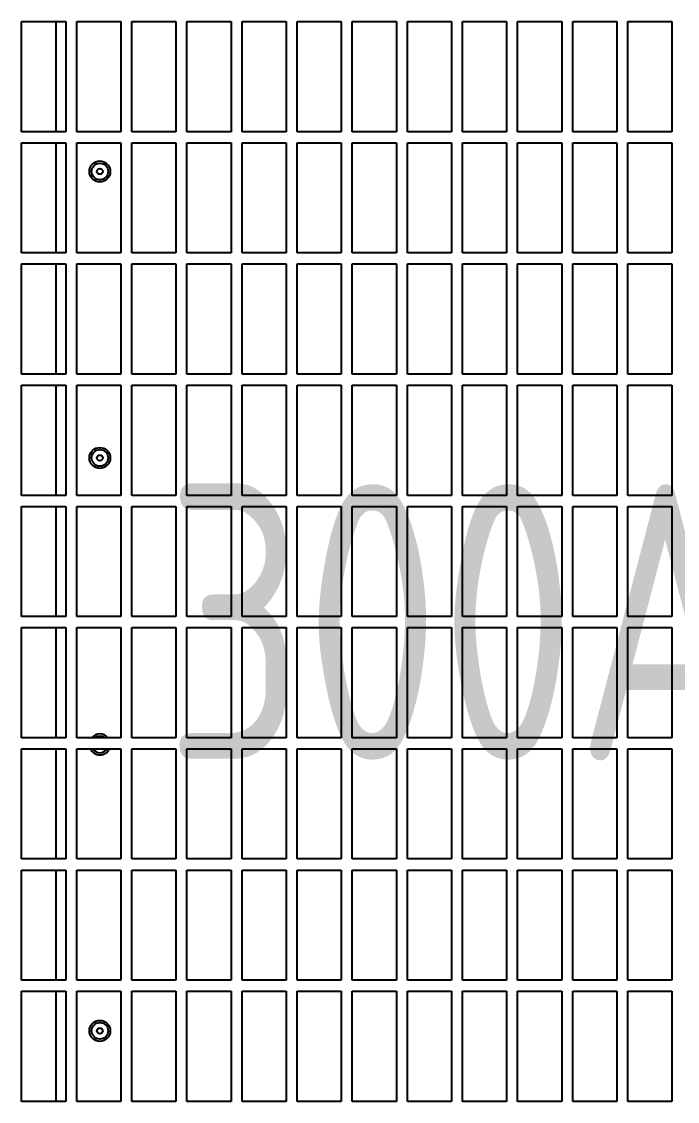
# Model space of a CAD drawing. Extents: x -76427 to 292734, y -42117 to 131250.
# Drawn here: x 12147.5 to 12445, y 1678.9 to 2168.9 of the extents above; entities that cross this region are included whole.
import ezdxf

# ---------------------------------------------------------------- set-up
doc = ezdxf.new("R2010")
doc.units = 0
doc.header["$LTSCALE"] = 10
doc.layers.add('XFM7P10PV$0$U-PCW-TXT', color=252, linetype='Continuous')
doc.layers.add('XFM7Q10PV-200K$0$PV-EQ(200K)', color=22, linetype='Continuous')
doc.styles.add('XFM7P10PV$0$aa-txt', font='isocp.shx', dxfattribs={"bigfont": 'chineset'})

# ---------------------------------------------------------------- blocks, each defined once
blk = doc.blocks.new('XFM7Q10PV-200K$0$PV-主機 - Mega-V57-CUB_L40')
for p, q in [((-490.02, 972.5), (-490.02, 992.5)), ((-490.02, 992.5), (-440.02, 992.5)), ((-440.02, 992.5), (-440.02, 972.5)), ((-435.02, 972.5), (-435.02, 992.5)), ((-435.02, 992.5), (-385.02, 992.5)), ((-385.02, 992.5), (-385.02, 972.5)), ((-380.02, 972.5), (-380.02, 992.5)), ((-380.02, 992.5), (-330.02, 992.5)), ((-330.02, 992.5), (-330.02, 972.5)), ((-325.02, 972.5), (-325.02, 992.5)), ((-325.02, 992.5), (-275.02, 992.5)), ((-275.02, 992.5), (-275.02, 972.5)), ((-270.02, 972.5), (-270.02, 992.5)), ((-270.02, 992.5), (-220.02, 992.5)), ((-220.02, 992.5), (-220.02, 972.5)), ((-215.02, 972.5), (-215.02, 992.5)), ((-215.02, 992.5), (-165.02, 992.5)), ((-165.02, 992.5), (-165.02, 972.5)), ((-160.02, 972.5), (-160.02, 992.5)), ((-160.02, 992.5), (-110.02, 992.5)), ((-110.02, 992.5), (-110.02, 972.5)), ((-105.02, 972.5), (-105.02, 992.5)), ((-105.02, 992.5), (-55.02, 992.5)), ((-55.02, 992.5), (-55.02, 972.5)), ((-50.02, 972.5), (-50.02, 992.5)), ((-50.02, 992.5), (-0.02, 992.5)), ((-0.02, 992.5), (-0.02, 972.5)), ((-440.02, 977), (-490.02, 977)), ((-385.02, 977), (-435.02, 977)), ((-330.02, 977), (-380.02, 977)), ((-275.02, 977), (-325.02, 977)), ((-220.02, 977), (-270.02, 977)), ((-165.02, 977), (-215.02, 977)), ((-110.02, 977), (-160.02, 977)), ((-55.02, 977), (-105.02, 977)), ((-0.02, 977), (-50.02, 977)), ((-440.02, 972.5), (-490.02, 972.5)), ((-385.02, 972.5), (-435.02, 972.5)), ((-330.02, 972.5), (-380.02, 972.5)), ((-275.02, 972.5), (-325.02, 972.5)), ((-220.02, 972.5), (-270.02, 972.5)), ((-165.02, 972.5), (-215.02, 972.5)), ((-110.02, 972.5), (-160.02, 972.5)), ((-55.02, 972.5), (-105.02, 972.5)), ((-0.02, 972.5), (-50.02, 972.5)), ((-490.02, 947.5), (-490.02, 967.5)), ((-490.02, 967.5), (-440.02, 967.5)), ((-440.02, 967.5), (-440.02, 947.5)), ((-435.02, 947.5), (-435.02, 967.5)), ((-435.02, 967.5), (-385.02, 967.5)), ((-385.02, 967.5), (-385.02, 947.5)), ((-380.02, 947.5), (-380.02, 967.5)), ((-380.02, 967.5), (-330.02, 967.5)), ((-330.02, 967.5), (-330.02, 947.5)), ((-325.02, 947.5), (-325.02, 967.5)), ((-325.02, 967.5), (-275.02, 967.5)), ((-275.02, 967.5), (-275.02, 947.5)), ((-270.02, 947.5), (-270.02, 967.5)), ((-270.02, 967.5), (-220.02, 967.5)), ((-220.02, 967.5), (-220.02, 947.5)), ((-215.02, 947.5), (-215.02, 967.5)), ((-215.02, 967.5), (-165.02, 967.5)), ((-165.02, 967.5), (-165.02, 947.5)), ((-160.02, 947.5), (-160.02, 967.5)), ((-160.02, 967.5), (-110.02, 967.5)), ((-110.02, 967.5), (-110.02, 947.5)), ((-105.02, 947.5), (-105.02, 967.5)), ((-105.02, 967.5), (-55.02, 967.5)), ((-55.02, 967.5), (-55.02, 947.5)), ((-50.02, 947.5), (-50.02, 967.5)), ((-50.02, 967.5), (-0.02, 967.5)), ((-0.02, 967.5), (-0.02, 947.5)), ((-440.02, 947.5), (-490.02, 947.5)), ((-385.02, 947.5), (-435.02, 947.5)), ((-330.02, 947.5), (-380.02, 947.5)), ((-275.02, 947.5), (-325.02, 947.5)), ((-220.02, 947.5), (-270.02, 947.5)), ((-165.02, 947.5), (-215.02, 947.5)), ((-110.02, 947.5), (-160.02, 947.5)), ((-55.02, 947.5), (-105.02, 947.5)), ((-0.02, 947.5), (-50.02, 947.5)), ((-490.02, 922.5), (-490.02, 942.5)), ((-490.02, 942.5), (-440.02, 942.5)), ((-440.02, 942.5), (-440.02, 922.5)), ((-435.02, 922.5), (-435.02, 942.5)), ((-435.02, 942.5), (-385.02, 942.5)), ((-385.02, 942.5), (-385.02, 922.5)), ((-380.02, 922.5), (-380.02, 942.5)), ((-380.02, 942.5), (-330.02, 942.5)), ((-330.02, 942.5), (-330.02, 922.5)), ((-325.02, 922.5), (-325.02, 942.5)), ((-325.02, 942.5), (-275.02, 942.5)), ((-275.02, 942.5), (-275.02, 922.5)), ((-270.02, 922.5), (-270.02, 942.5)), ((-270.02, 942.5), (-220.02, 942.5)), ((-220.02, 942.5), (-220.02, 922.5)), ((-215.02, 922.5), (-215.02, 942.5)), ((-215.02, 942.5), (-165.02, 942.5)), ((-165.02, 942.5), (-165.02, 922.5)), ((-160.02, 922.5), (-160.02, 942.5)), ((-160.02, 942.5), (-110.02, 942.5)), ((-110.02, 942.5), (-110.02, 922.5)), ((-105.02, 922.5), (-105.02, 942.5)), ((-105.02, 942.5), (-55.02, 942.5)), ((-55.02, 942.5), (-55.02, 922.5)), ((-50.02, 922.5), (-50.02, 942.5)), ((-50.02, 942.5), (-0.02, 942.5)), ((-0.02, 942.5), (-0.02, 922.5)), ((-440.02, 922.5), (-490.02, 922.5)), ((-385.02, 922.5), (-435.02, 922.5)), ((-330.02, 922.5), (-380.02, 922.5)), ((-275.02, 922.5), (-325.02, 922.5)), ((-220.02, 922.5), (-270.02, 922.5)), ((-165.02, 922.5), (-215.02, 922.5)), ((-110.02, 922.5), (-160.02, 922.5)), ((-55.02, 922.5), (-105.02, 922.5)), ((-0.02, 922.5), (-50.02, 922.5)), ((-490.02, 897.5), (-490.02, 917.5)), ((-490.02, 917.5), (-440.02, 917.5)), ((-440.02, 917.5), (-440.02, 897.5)), ((-435.02, 897.5), (-435.02, 917.5)), ((-435.02, 917.5), (-385.02, 917.5)), ((-385.02, 917.5), (-385.02, 897.5)), ((-380.02, 897.5), (-380.02, 917.5)), ((-380.02, 917.5), (-330.02, 917.5)), ((-330.02, 917.5), (-330.02, 897.5)), ((-325.02, 897.5), (-325.02, 917.5)), ((-325.02, 917.5), (-275.02, 917.5)), ((-275.02, 917.5), (-275.02, 897.5)), ((-270.02, 897.5), (-270.02, 917.5)), ((-270.02, 917.5), (-220.02, 917.5)), ((-220.02, 917.5), (-220.02, 897.5)), ((-215.02, 897.5), (-215.02, 917.5)), ((-215.02, 917.5), (-165.02, 917.5)), ((-165.02, 917.5), (-165.02, 897.5)), ((-160.02, 897.5), (-160.02, 917.5)), ((-160.02, 917.5), (-110.02, 917.5)), ((-110.02, 917.5), (-110.02, 897.5)), ((-105.02, 897.5), (-105.02, 917.5)), ((-105.02, 917.5), (-55.02, 917.5)), ((-55.02, 917.5), (-55.02, 897.5)), ((-50.02, 897.5), (-50.02, 917.5)), ((-50.02, 917.5), (-0.02, 917.5)), ((-0.02, 917.5), (-0.02, 897.5)), ((-440.02, 897.5), (-490.02, 897.5)), ((-385.02, 897.5), (-435.02, 897.5)), ((-330.02, 897.5), (-380.02, 897.5)), ((-275.02, 897.5), (-325.02, 897.5)), ((-220.02, 897.5), (-270.02, 897.5)), ((-165.02, 897.5), (-215.02, 897.5)), ((-110.02, 897.5), (-160.02, 897.5)), ((-55.02, 897.5), (-105.02, 897.5)), ((-0.02, 897.5), (-50.02, 897.5)), ((-490.02, 872.5), (-490.02, 892.5)), ((-490.02, 892.5), (-440.02, 892.5)), ((-440.02, 892.5), (-440.02, 872.5)), ((-435.02, 872.5), (-435.02, 892.5)), ((-435.02, 892.5), (-385.02, 892.5)), ((-385.02, 892.5), (-385.02, 872.5)), ((-380.02, 872.5), (-380.02, 892.5)), ((-380.02, 892.5), (-330.02, 892.5)), ((-330.02, 892.5), (-330.02, 872.5)), ((-325.02, 872.5), (-325.02, 892.5)), ((-325.02, 892.5), (-275.02, 892.5)), ((-275.02, 892.5), (-275.02, 872.5)), ((-270.02, 872.5), (-270.02, 892.5)), ((-270.02, 892.5), (-220.02, 892.5)), ((-220.02, 892.5), (-220.02, 872.5)), ((-215.02, 872.5), (-215.02, 892.5)), ((-215.02, 892.5), (-165.02, 892.5)), ((-165.02, 892.5), (-165.02, 872.5)), ((-160.02, 872.5), (-160.02, 892.5)), ((-160.02, 892.5), (-110.02, 892.5)), ((-110.02, 892.5), (-110.02, 872.5)), ((-105.02, 872.5), (-105.02, 892.5)), ((-105.02, 892.5), (-55.02, 892.5)), ((-55.02, 892.5), (-55.02, 872.5)), ((-50.02, 872.5), (-50.02, 892.5)), ((-50.02, 892.5), (-0.02, 892.5)), ((-0.02, 892.5), (-0.02, 872.5)), ((-440.02, 872.5), (-490.02, 872.5)), ((-385.02, 872.5), (-435.02, 872.5)), ((-330.02, 872.5), (-380.02, 872.5)), ((-275.02, 872.5), (-325.02, 872.5)), ((-220.02, 872.5), (-270.02, 872.5)), ((-165.02, 872.5), (-215.02, 872.5)), ((-110.02, 872.5), (-160.02, 872.5)), ((-55.02, 872.5), (-105.02, 872.5)), ((-0.02, 872.5), (-50.02, 872.5)), ((-490.02, 847.5), (-490.02, 867.5)), ((-490.02, 867.5), (-440.02, 867.5)), ((-440.02, 867.5), (-440.02, 847.5)), ((-435.02, 847.5), (-435.02, 867.5)), ((-435.02, 867.5), (-385.02, 867.5)), ((-385.02, 867.5), (-385.02, 847.5)), ((-380.02, 847.5), (-380.02, 867.5)), ((-380.02, 867.5), (-330.02, 867.5)), ((-330.02, 867.5), (-330.02, 847.5)), ((-325.02, 847.5), (-325.02, 867.5)), ((-325.02, 867.5), (-275.02, 867.5)), ((-275.02, 867.5), (-275.02, 847.5)), ((-270.02, 847.5), (-270.02, 867.5)), ((-270.02, 867.5), (-220.02, 867.5)), ((-220.02, 867.5), (-220.02, 847.5)), ((-215.02, 847.5), (-215.02, 867.5)), ((-215.02, 867.5), (-165.02, 867.5)), ((-165.02, 867.5), (-165.02, 847.5)), ((-160.02, 847.5), (-160.02, 867.5)), ((-160.02, 867.5), (-110.02, 867.5)), ((-110.02, 867.5), (-110.02, 847.5)), ((-105.02, 847.5), (-105.02, 867.5)), ((-105.02, 867.5), (-55.02, 867.5)), ((-55.02, 867.5), (-55.02, 847.5)), ((-50.02, 847.5), (-50.02, 867.5)), ((-50.02, 867.5), (-0.02, 867.5)), ((-0.02, 867.5), (-0.02, 847.5)), ((-440.02, 847.5), (-490.02, 847.5)), ((-385.02, 847.5), (-435.02, 847.5)), ((-330.02, 847.5), (-380.02, 847.5)), ((-275.02, 847.5), (-325.02, 847.5)), ((-220.02, 847.5), (-270.02, 847.5)), ((-165.02, 847.5), (-215.02, 847.5)), ((-110.02, 847.5), (-160.02, 847.5)), ((-55.02, 847.5), (-105.02, 847.5)), ((-0.02, 847.5), (-50.02, 847.5)), ((-490.02, 822.5), (-490.02, 842.5)), ((-490.02, 842.5), (-440.02, 842.5)), ((-440.02, 842.5), (-440.02, 822.5)), ((-435.02, 822.5), (-435.02, 842.5)), ((-435.02, 842.5), (-385.02, 842.5)), ((-385.02, 842.5), (-385.02, 822.5)), ((-380.02, 822.5), (-380.02, 842.5)), ((-380.02, 842.5), (-330.02, 842.5)), ((-330.02, 842.5), (-330.02, 822.5)), ((-325.02, 822.5), (-325.02, 842.5)), ((-325.02, 842.5), (-275.02, 842.5)), ((-275.02, 842.5), (-275.02, 822.5)), ((-270.02, 822.5), (-270.02, 842.5)), ((-270.02, 842.5), (-220.02, 842.5)), ((-220.02, 842.5), (-220.02, 822.5)), ((-215.02, 822.5), (-215.02, 842.5)), ((-215.02, 842.5), (-165.02, 842.5)), ((-165.02, 842.5), (-165.02, 822.5)), ((-160.02, 822.5), (-160.02, 842.5)), ((-160.02, 842.5), (-110.02, 842.5)), ((-110.02, 842.5), (-110.02, 822.5)), ((-105.02, 822.5), (-105.02, 842.5)), ((-105.02, 842.5), (-55.02, 842.5)), ((-55.02, 842.5), (-55.02, 822.5)), ((-50.02, 822.5), (-50.02, 842.5)), ((-50.02, 842.5), (-0.02, 842.5)), ((-0.02, 842.5), (-0.02, 822.5)), ((-440.02, 822.5), (-490.02, 822.5)), ((-385.02, 822.5), (-435.02, 822.5)), ((-330.02, 822.5), (-380.02, 822.5)), ((-275.02, 822.5), (-325.02, 822.5)), ((-220.02, 822.5), (-270.02, 822.5)), ((-165.02, 822.5), (-215.02, 822.5)), ((-110.02, 822.5), (-160.02, 822.5)), ((-55.02, 822.5), (-105.02, 822.5)), ((-0.02, 822.5), (-50.02, 822.5)), ((-490.02, 797.5), (-490.02, 817.5)), ((-490.02, 817.5), (-440.02, 817.5)), ((-440.02, 817.5), (-440.02, 797.5)), ((-435.02, 797.5), (-435.02, 817.5)), ((-435.02, 817.5), (-385.02, 817.5)), ((-385.02, 817.5), (-385.02, 797.5)), ((-380.02, 797.5), (-380.02, 817.5)), ((-380.02, 817.5), (-330.02, 817.5)), ((-330.02, 817.5), (-330.02, 797.5)), ((-325.02, 797.5), (-325.02, 817.5)), ((-325.02, 817.5), (-275.02, 817.5)), ((-275.02, 817.5), (-275.02, 797.5)), ((-270.02, 797.5), (-270.02, 817.5)), ((-270.02, 817.5), (-220.02, 817.5)), ((-220.02, 817.5), (-220.02, 797.5)), ((-215.02, 797.5), (-215.02, 817.5)), ((-215.02, 817.5), (-165.02, 817.5)), ((-165.02, 817.5), (-165.02, 797.5)), ((-160.02, 797.5), (-160.02, 817.5)), ((-160.02, 817.5), (-110.02, 817.5)), ((-110.02, 817.5), (-110.02, 797.5)), ((-105.02, 797.5), (-105.02, 817.5)), ((-105.02, 817.5), (-55.02, 817.5)), ((-55.02, 817.5), (-55.02, 797.5)), ((-50.02, 797.5), (-50.02, 817.5)), ((-50.02, 817.5), (-0.02, 817.5)), ((-0.02, 817.5), (-0.02, 797.5)), ((-440.02, 797.5), (-490.02, 797.5)), ((-385.02, 797.5), (-435.02, 797.5)), ((-330.02, 797.5), (-380.02, 797.5)), ((-275.02, 797.5), (-325.02, 797.5)), ((-220.02, 797.5), (-270.02, 797.5)), ((-165.02, 797.5), (-215.02, 797.5)), ((-110.02, 797.5), (-160.02, 797.5)), ((-55.02, 797.5), (-105.02, 797.5)), ((-0.02, 797.5), (-50.02, 797.5)), ((-490.02, 772.5), (-490.02, 792.5)), ((-490.02, 792.5), (-440.02, 792.5)), ((-440.02, 792.5), (-440.02, 772.5)), ((-435.02, 772.5), (-435.02, 792.5)), ((-435.02, 792.5), (-385.02, 792.5)), ((-385.02, 792.5), (-385.02, 772.5)), ((-380.02, 772.5), (-380.02, 792.5)), ((-380.02, 792.5), (-330.02, 792.5)), ((-330.02, 792.5), (-330.02, 772.5)), ((-325.02, 772.5), (-325.02, 792.5)), ((-325.02, 792.5), (-275.02, 792.5)), ((-275.02, 792.5), (-275.02, 772.5)), ((-270.02, 772.5), (-270.02, 792.5)), ((-270.02, 792.5), (-220.02, 792.5)), ((-220.02, 792.5), (-220.02, 772.5)), ((-215.02, 772.5), (-215.02, 792.5)), ((-215.02, 792.5), (-165.02, 792.5)), ((-165.02, 792.5), (-165.02, 772.5)), ((-160.02, 772.5), (-160.02, 792.5)), ((-160.02, 792.5), (-110.02, 792.5)), ((-110.02, 792.5), (-110.02, 772.5)), ((-105.02, 772.5), (-105.02, 792.5)), ((-105.02, 792.5), (-55.02, 792.5)), ((-55.02, 792.5), (-55.02, 772.5)), ((-50.02, 772.5), (-50.02, 792.5)), ((-50.02, 792.5), (-0.02, 792.5)), ((-0.02, 792.5), (-0.02, 772.5)), ((-440.02, 772.5), (-490.02, 772.5)), ((-385.02, 772.5), (-435.02, 772.5)), ((-330.02, 772.5), (-380.02, 772.5)), ((-275.02, 772.5), (-325.02, 772.5)), ((-220.02, 772.5), (-270.02, 772.5)), ((-165.02, 772.5), (-215.02, 772.5)), ((-110.02, 772.5), (-160.02, 772.5)), ((-55.02, 772.5), (-105.02, 772.5)), ((-0.02, 772.5), (-50.02, 772.5)), ((-490.02, 747.5), (-490.02, 767.5)), ((-490.02, 767.5), (-440.02, 767.5)), ((-440.02, 767.5), (-440.02, 747.5)), ((-435.02, 747.5), (-435.02, 767.5)), ((-435.02, 767.5), (-385.02, 767.5)), ((-385.02, 767.5), (-385.02, 747.5)), ((-380.02, 747.5), (-380.02, 767.5)), ((-380.02, 767.5), (-330.02, 767.5)), ((-330.02, 767.5), (-330.02, 747.5)), ((-325.02, 747.5), (-325.02, 767.5)), ((-325.02, 767.5), (-275.02, 767.5)), ((-275.02, 767.5), (-275.02, 747.5)), ((-270.02, 747.5), (-270.02, 767.5)), ((-270.02, 767.5), (-220.02, 767.5)), ((-220.02, 767.5), (-220.02, 747.5)), ((-215.02, 747.5), (-215.02, 767.5)), ((-215.02, 767.5), (-165.02, 767.5)), ((-165.02, 767.5), (-165.02, 747.5)), ((-160.02, 747.5), (-160.02, 767.5)), ((-160.02, 767.5), (-110.02, 767.5)), ((-110.02, 767.5), (-110.02, 747.5)), ((-105.02, 747.5), (-105.02, 767.5)), ((-105.02, 767.5), (-55.02, 767.5)), ((-55.02, 767.5), (-55.02, 747.5)), ((-50.02, 747.5), (-50.02, 767.5)), ((-50.02, 767.5), (-0.02, 767.5)), ((-0.02, 767.5), (-0.02, 747.5)), ((-440.02, 747.5), (-490.02, 747.5)), ((-385.02, 747.5), (-435.02, 747.5)), ((-330.02, 747.5), (-380.02, 747.5)), ((-275.02, 747.5), (-325.02, 747.5)), ((-220.02, 747.5), (-270.02, 747.5)), ((-165.02, 747.5), (-215.02, 747.5)), ((-110.02, 747.5), (-160.02, 747.5)), ((-55.02, 747.5), (-105.02, 747.5)), ((-0.02, 747.5), (-50.02, 747.5)), ((-490.02, 722.5), (-490.02, 742.5)), ((-490.02, 742.5), (-440.02, 742.5)), ((-440.02, 742.5), (-440.02, 722.5)), ((-435.02, 722.5), (-435.02, 742.5)), ((-435.02, 742.5), (-385.02, 742.5)), ((-385.02, 742.5), (-385.02, 722.5)), ((-380.02, 722.5), (-380.02, 742.5)), ((-380.02, 742.5), (-330.02, 742.5)), ((-330.02, 742.5), (-330.02, 722.5)), ((-325.02, 722.5), (-325.02, 742.5)), ((-325.02, 742.5), (-275.02, 742.5)), ((-275.02, 742.5), (-275.02, 722.5)), ((-270.02, 722.5), (-270.02, 742.5)), ((-270.02, 742.5), (-220.02, 742.5)), ((-220.02, 742.5), (-220.02, 722.5)), ((-215.02, 722.5), (-215.02, 742.5)), ((-215.02, 742.5), (-165.02, 742.5)), ((-165.02, 742.5), (-165.02, 722.5)), ((-160.02, 722.5), (-160.02, 742.5)), ((-160.02, 742.5), (-110.02, 742.5)), ((-110.02, 742.5), (-110.02, 722.5)), ((-105.02, 722.5), (-105.02, 742.5)), ((-105.02, 742.5), (-55.02, 742.5)), ((-55.02, 742.5), (-55.02, 722.5)), ((-50.02, 722.5), (-50.02, 742.5)), ((-50.02, 742.5), (-0.02, 742.5)), ((-0.02, 742.5), (-0.02, 722.5)), ((-440.02, 722.5), (-490.02, 722.5)), ((-385.02, 722.5), (-435.02, 722.5)), ((-330.02, 722.5), (-380.02, 722.5)), ((-275.02, 722.5), (-325.02, 722.5)), ((-220.02, 722.5), (-270.02, 722.5)), ((-165.02, 722.5), (-215.02, 722.5)), ((-110.02, 722.5), (-160.02, 722.5)), ((-55.02, 722.5), (-105.02, 722.5)), ((-0.02, 722.5), (-50.02, 722.5)), ((-490.02, 697.5), (-490.02, 717.5)), ((-490.02, 717.5), (-440.02, 717.5)), ((-440.02, 717.5), (-440.02, 697.5)), ((-435.02, 697.5), (-435.02, 717.5)), ((-435.02, 717.5), (-385.02, 717.5)), ((-385.02, 717.5), (-385.02, 697.5)), ((-380.02, 697.5), (-380.02, 717.5)), ((-380.02, 717.5), (-330.02, 717.5)), ((-330.02, 717.5), (-330.02, 697.5)), ((-325.02, 697.5), (-325.02, 717.5)), ((-325.02, 717.5), (-275.02, 717.5)), ((-275.02, 717.5), (-275.02, 697.5)), ((-270.02, 697.5), (-270.02, 717.5)), ((-270.02, 717.5), (-220.02, 717.5)), ((-220.02, 717.5), (-220.02, 697.5)), ((-215.02, 697.5), (-215.02, 717.5)), ((-215.02, 717.5), (-165.02, 717.5)), ((-165.02, 717.5), (-165.02, 697.5)), ((-160.02, 697.5), (-160.02, 717.5)), ((-160.02, 717.5), (-110.02, 717.5)), ((-110.02, 717.5), (-110.02, 697.5)), ((-105.02, 697.5), (-105.02, 717.5)), ((-105.02, 717.5), (-55.02, 717.5)), ((-55.02, 717.5), (-55.02, 697.5)), ((-50.02, 697.5), (-50.02, 717.5)), ((-50.02, 717.5), (-0.02, 717.5)), ((-0.02, 717.5), (-0.02, 697.5)), ((-440.02, 697.5), (-490.02, 697.5)), ((-385.02, 697.5), (-435.02, 697.5)), ((-330.02, 697.5), (-380.02, 697.5)), ((-275.02, 697.5), (-325.02, 697.5)), ((-220.02, 697.5), (-270.02, 697.5)), ((-165.02, 697.5), (-215.02, 697.5)), ((-110.02, 697.5), (-160.02, 697.5)), ((-55.02, 697.5), (-105.02, 697.5)), ((-0.02, 697.5), (-50.02, 697.5))]:
    blk.add_line(p, q)
for centre, radius in [((-458.02, 957), 4.75), ((-458.02, 957), 3.75), ((-198.02, 957), 4.75), ((-198.02, 957), 3.75), ((-68.02, 957), 4.75), ((-68.02, 957), 3.75), ((-458.02, 957), 1.3), ((-198.02, 957), 1.3), ((-68.02, 957), 1.3)]:
    blk.add_circle(centre, radius)
for radius, start, end in [(4.75, 114.9011, 245.0989), (4.75, 309.1667, 50.8333), (3.75, 122.231, 237.769), (3.75, 323.1301, 36.8699)]:
    blk.add_arc((-328.02, 957), radius, start, end)
blk = doc.blocks.new('XFM7Q10PV-200K')
at = {"layer": 'XFM7Q10PV-200K$0$PV-EQ(200K)', "rotation": 90}
blk.add_blockref('XFM7Q10PV-200K$0$PV-主機 - Mega-V57-CUB_L40', (13140, 2168.9), dxfattribs=at)
blk = doc.blocks.new('XFM7P10PV')
at = {"layer": 'XFM7P10PV$0$U-PCW-TXT', "style": 'XFM7P10PV$0$aa-txt', "width": 0.8}
blk.add_text('300A PV', height=125, dxfattribs=at).set_placement((12212.67, 1833.94, 0))

msp = doc.modelspace()

# ---------------------------------------------------------------- block references
for name in ['XFM7Q10PV-200K', 'XFM7P10PV']:
    msp.add_blockref(name, (0, 0))

doc.saveas('drawing.dxf')
